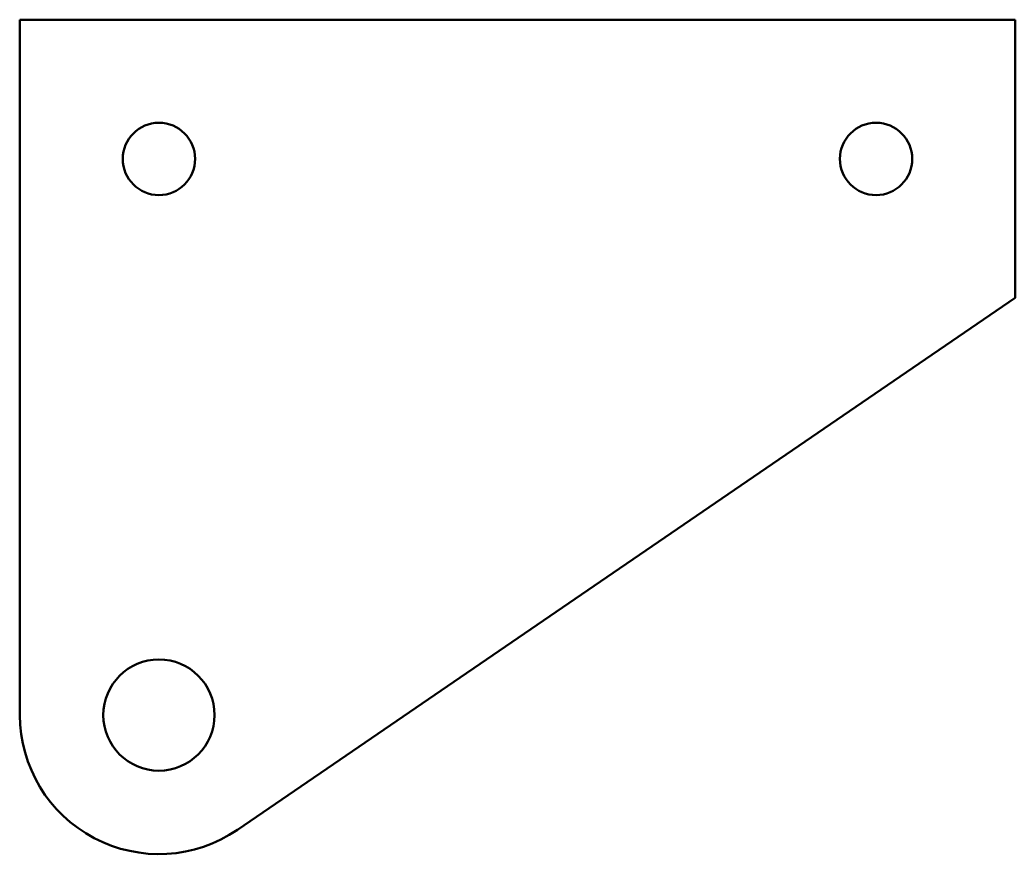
# Model space of a CAD drawing. Header units: inches. Extents: x 0 to 3.58, y -3 to 0.
import ezdxf

# ---------------------------------------------------------------- set-up
doc = ezdxf.new("R2010")
doc.units = ezdxf.units.IN
doc.header["$MEASUREMENT"] = 0
doc.layers.add('IV_INTERIOR_PROFILES', color=7, linetype='Continuous', lineweight=50)
doc.layers.add('IV_OUTER_PROFILE', color=7, linetype='Continuous', lineweight=50)

msp = doc.modelspace()

# ---------------------------------------------------------------- linework, layer by layer
at = {"layer": 'IV_INTERIOR_PROFILES'}
for centre, radius in [((0.5, -0.5), 0.13), ((3.079, -0.5), 0.13), ((0.5, -2.5), 0.2)]:
    msp.add_circle(centre, radius, dxfattribs=at)
at = {"layer": 'IV_OUTER_PROFILE'}
for p, q in [((0, 0), (3.579, 0)), ((0, -2.5), (0, 0)), ((3.579, 0), (3.579, -1)), ((3.579, -1), (0.7823, -2.9127))]:
    msp.add_line(p, q, dxfattribs=at)
msp.add_arc((0.5, -2.5), 0.5, 180, 304.3685, dxfattribs=at)

doc.saveas('drawing.dxf')
